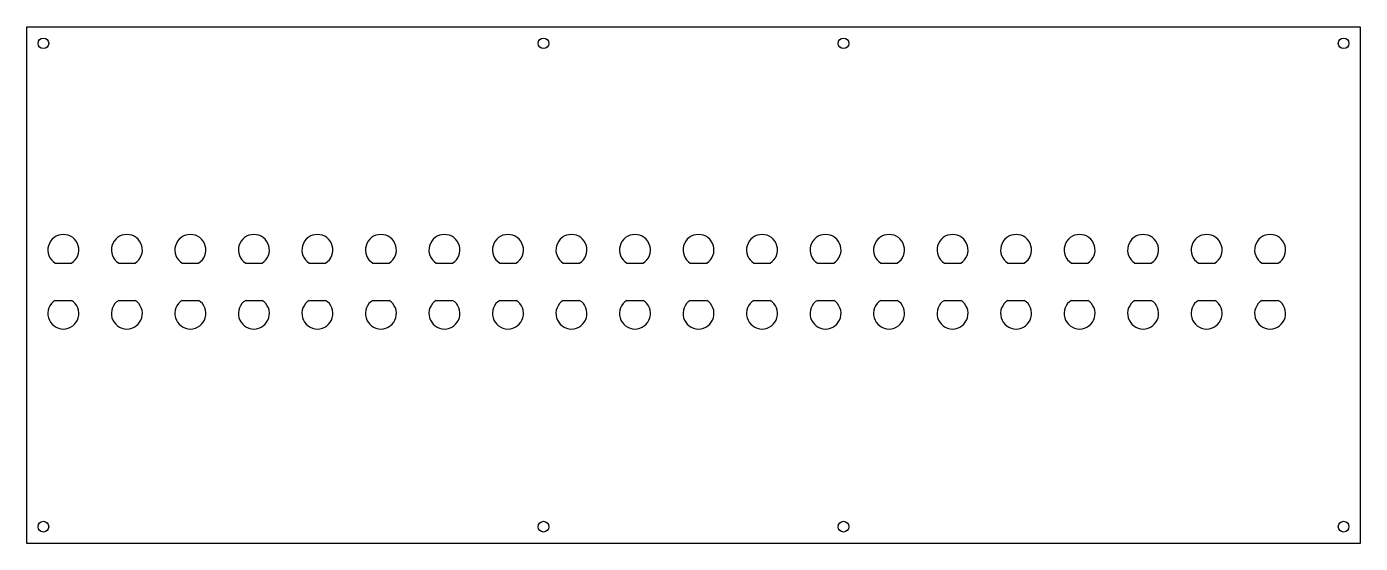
# Model space of a CAD drawing. Header units: millimetres. Extents: x 60 to 460, y -275 to -120.
import ezdxf

# ---------------------------------------------------------------- set-up
doc = ezdxf.new("R2010")
doc.units = ezdxf.units.MM
doc.layers.add('Shape2DView', color=7, linetype='CONTINUOUS')

msp = doc.modelspace()

# ---------------------------------------------------------------- linework, layer by layer
at = {"layer": 'Shape2DView'}
for p, q in [((60, -275), (60, -120)), ((60, -120), (460, -120)), ((460, -120), (460, -275)), ((68.55, -190.95), (73.45, -190.95)), ((87.6, -190.95), (92.5, -190.95)), ((106.65, -190.95), (111.55, -190.95)), ((125.7, -190.95), (130.6, -190.95)), ((144.75, -190.95), (149.65, -190.95)), ((163.8, -190.95), (168.7, -190.95)), ((182.85, -190.95), (187.75, -190.95)), ((201.9, -190.95), (206.8, -190.95)), ((220.95, -190.95), (225.85, -190.95)), ((240, -190.95), (244.9, -190.95)), ((259.05, -190.95), (263.95, -190.95)), ((278.1, -190.95), (283, -190.95)), ((297.15, -190.95), (302.05, -190.95)), ((316.2, -190.95), (321.1, -190.95)), ((335.25, -190.95), (340.15, -190.95)), ((354.3, -190.95), (359.2, -190.95)), ((373.35, -190.95), (378.25, -190.95)), ((392.4, -190.95), (397.3, -190.95)), ((411.45, -190.95), (416.35, -190.95)), ((430.5, -190.95), (435.4, -190.95)), ((68.55, -202.1), (73.45, -202.1)), ((87.6, -202.1), (92.5, -202.1)), ((106.65, -202.1), (111.55, -202.1)), ((125.7, -202.1), (130.6, -202.1)), ((144.75, -202.1), (149.65, -202.1)), ((163.8, -202.1), (168.7, -202.1)), ((182.85, -202.1), (187.75, -202.1)), ((201.9, -202.1), (206.8, -202.1)), ((220.95, -202.1), (225.85, -202.1)), ((240, -202.1), (244.9, -202.1)), ((259.05, -202.1), (263.95, -202.1)), ((278.1, -202.1), (283, -202.1)), ((297.15, -202.1), (302.05, -202.1)), ((316.2, -202.1), (321.1, -202.1)), ((335.25, -202.1), (340.15, -202.1)), ((354.3, -202.1), (359.2, -202.1)), ((373.35, -202.1), (378.25, -202.1)), ((392.4, -202.1), (397.3, -202.1)), ((411.45, -202.1), (416.35, -202.1)), ((430.5, -202.1), (435.4, -202.1)), ((460, -275), (60, -275))]:
    msp.add_line(p, q, dxfattribs=at)
for centre in [(65, -125), (215, -125), (305, -125), (455, -125), (65, -270), (215, -270), (305, -270), (455, -270)]:
    msp.add_circle(centre, 1.6, dxfattribs=at)
for centre, start, end in [((71, -187), -58.1532, -121.8468), ((90.05, -187), -58.1532, -121.8468), ((109.1, -187), -58.1532, -121.8468), ((128.15, -187), -58.1532, -121.8468), ((147.2, -187), -58.1532, -121.8468), ((166.25, -187), -58.1532, -121.8468), ((185.3, -187), -58.1532, -121.8468), ((204.35, -187), -58.1532, -121.8468), ((223.4, -187), -58.1532, -121.8468), ((242.45, -187), -58.1532, -121.8468), ((261.5, -187), -58.1532, -121.8468), ((280.55, -187), -58.1532, -121.8468), ((299.6, -187), -58.1532, -121.8468), ((318.65, -187), -58.1532, -121.8468), ((337.7, -187), -58.1532, -121.8468), ((356.75, -187), -58.1532, -121.8468), ((375.8, -187), -58.1532, -121.8468), ((394.85, -187), -58.1532, -121.8468), ((413.9, -187), -58.1532, -121.8468), ((432.95, -187), -58.1532, -121.8468), ((71, -206.05), 121.8468, 58.1532), ((90.05, -206.05), 121.8468, 58.1532), ((109.1, -206.05), 121.8468, 58.1532), ((128.15, -206.05), 121.8468, 58.1532), ((147.2, -206.05), 121.8468, 58.1532), ((166.25, -206.05), 121.8468, 58.1532), ((185.3, -206.05), 121.8468, 58.1532), ((204.35, -206.05), 121.8468, 58.1532), ((223.4, -206.05), 121.8468, 58.1532), ((242.45, -206.05), 121.8468, 58.1532), ((261.5, -206.05), 121.8468, 58.1532), ((280.55, -206.05), 121.8468, 58.1532), ((299.6, -206.05), 121.8468, 58.1532), ((318.65, -206.05), 121.8468, 58.1532), ((337.7, -206.05), 121.8468, 58.1532), ((356.75, -206.05), 121.8468, 58.1532), ((375.8, -206.05), 121.8468, 58.1532), ((394.85, -206.05), 121.8468, 58.1532), ((413.9, -206.05), 121.8468, 58.1532), ((432.95, -206.05), 121.8468, 58.1532)]:
    msp.add_arc(centre, 4.65, start, end, dxfattribs=at)

doc.saveas('drawing.dxf')
